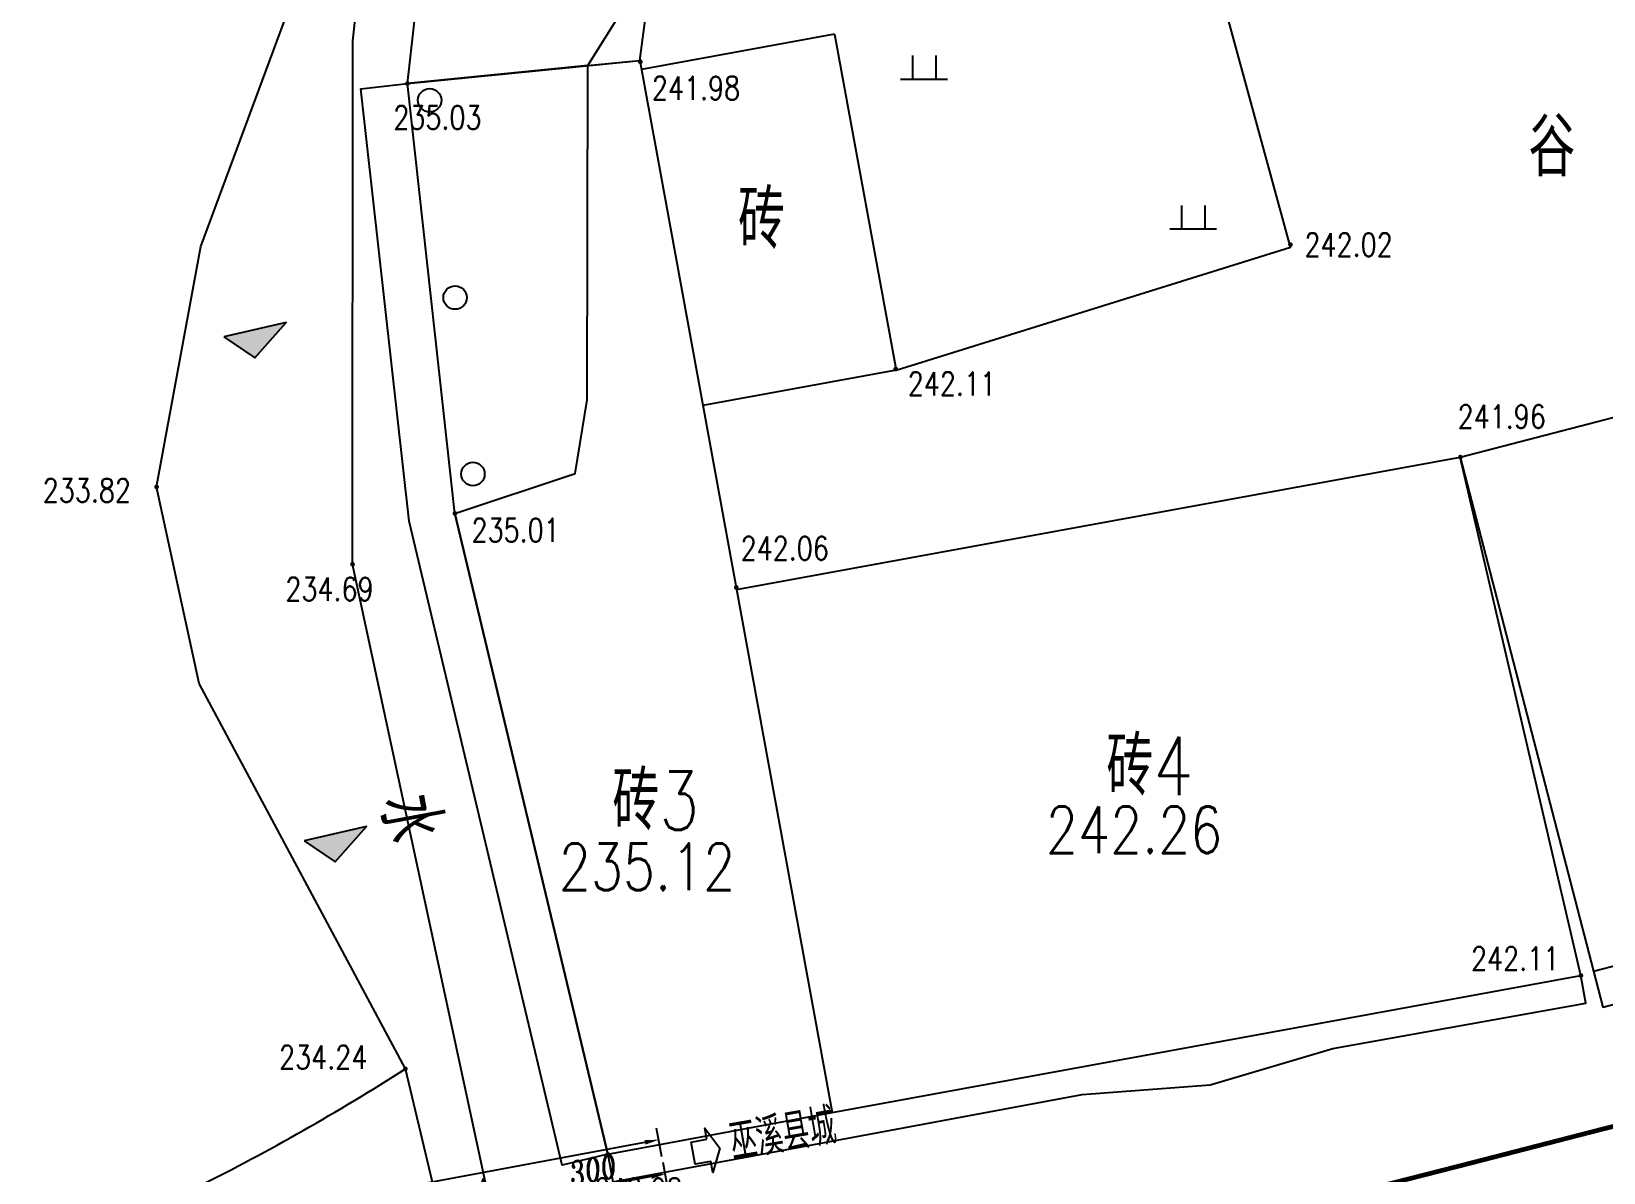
# Model space of a CAD drawing. Extents: x 453486 to 453811, y 3475287 to 3475420.
# Drawn here: x 453579.09 to 453612.7, y 3475364.35 to 3475388.73 of the extents above; entities that cross this region are included whole.
import ezdxf
from ezdxf.enums import TextEntityAlignment as Align

# ---------------------------------------------------------------- set-up
doc = ezdxf.new("R2010")
doc.units = 0
doc.header["$MEASUREMENT"] = 0
doc.layers.add('DX', color=9, linetype='Continuous')
doc.layers.add('GCD', color=9, linetype='Continuous')
doc.styles.add('HZ', font='rs.shx', dxfattribs={"width": 0.8, "bigfont": 'hztxt.shx'})
doc.styles.get("Standard").update_dxf_attribs({"font": 'italc1.shx', "width": 0.75, "bigfont": 'fsdb.shx'})
doc.styles.add('桥梁', font='fsdb_e.shx', dxfattribs={"width": 0.75, "bigfont": 'fsdb.shx'})
doc.dimstyles.new('ISO-25', dxfattribs={"dimtxt": 2.5, "dimasz": 2.5, "dimexe": 1.25, "dimexo": 0.625, "dimtad": 1, "dimdsep": 46, "dimtxsty": 'Standard', "dimsah": 1, "dimcen": 2.5, "dimclrt": 7, "dimadec": 1, "dimazin": 0, "dimtfac": 1, "dimtdec": 4, "dimtmove": 0, "dimatfit": 3, "dimfxl": 0, "dimtolj": 1, "dimtzin": 0, "dimarcsym": 0})

# ---------------------------------------------------------------- blocks, each defined once
blk = doc.blocks.new('GC200')
at = {"linetype": 'Continuous', "const_width": 0.2, "flags": 128}
blk.add_lwpolyline([(-0.1, 0, 1), (0.1, 0, 1)], format="xyb", close=True, dxfattribs=at)
blk = doc.blocks.new('gc170')
at = {"linetype": 'Continuous'}
blk.add_circle((0, 0), 0.5, dxfattribs=at)
blk = doc.blocks.new('gc201')
blk.add_lwpolyline([(-0.798, 0), (0.798, 0), (1.062, 1.999)], close=True)
blk.add_solid([(-0.798, 0), (0.798, 0), (1.062, 1.999)])
blk = doc.blocks.new('gc119')
for p, q in [((-0.5, 1), (-0.5, 0)), ((0.5, 1), (0.5, 0)), ((-1, 0), (1, 0))]:
    blk.add_line(p, q)
blk = doc.blocks.new('GC200X')
blk = doc.blocks.new('*D31')
at = {"color": 0, "linetype": 'Continuous', "lineweight": -2}
for p, q in [((1917.66, -814.04), (1917.66, -810.44)), ((1931.16, -811.69), (1919.16, -811.69)), ((1932.66, -814.04), (1932.66, -810.44))]:
    blk.add_line(p, q, dxfattribs=at)
at = {"color": 0, "linetype": 'Continuous'}
for points in [[(1919.16, -811.44), (1919.16, -811.94), (1917.66, -811.69)], [(1931.16, -811.44), (1931.16, -811.94), (1932.66, -811.69)]]:
    blk.add_solid(points, dxfattribs=at)
at = {"layer": 'Defpoints', "color": 0, "linetype": 'Continuous'}
for p in [(1917.66, -811.69), (1917.66, -814.67), (1932.66, -814.67)]:
    blk.add_point(p, dxfattribs=at)
at = {"color": 7, "linetype": 'Continuous', "insert": (1925.16, -809.82), "char_height": 2.5, "attachment_point": 5}
blk.add_mtext('\\A1;300', dxfattribs=at)
blk = doc.blocks.new('*D32')
at = {"color": 0, "linetype": 'Continuous', "lineweight": -2}
for p, q in [((1915.96, -811.69), (1911.54, -811.69)), ((1917.46, -814), (1917.46, -810.44)), ((1917.66, -811.69), (1917.46, -811.69)), ((1917.66, -814), (1917.66, -810.44)), ((1919.16, -811.69), (1920.66, -811.69))]:
    blk.add_line(p, q, dxfattribs=at)
at = {"color": 0, "linetype": 'Continuous'}
for points in [[(1915.96, -811.44), (1915.96, -811.94), (1917.46, -811.69)], [(1919.16, -811.44), (1919.16, -811.94), (1917.66, -811.69)]]:
    blk.add_solid(points, dxfattribs=at)
at = {"layer": 'Defpoints', "color": 0, "linetype": 'Continuous'}
for p in [(1917.46, -811.69), (1917.46, -814.62), (1917.66, -814.62)]:
    blk.add_point(p, dxfattribs=at)
at = {"color": 7, "linetype": 'Continuous', "insert": (1913, -809.82), "char_height": 2.5, "attachment_point": 5}
blk.add_mtext('\\A1;4', dxfattribs=at)
blk = doc.blocks.new('*D34')
at = {"color": 0, "linetype": 'Continuous', "lineweight": -2}
for p, q in [((1817.56, -814.04), (1817.56, -810.44)), ((1915.96, -811.69), (1819.06, -811.69)), ((1917.46, -814.04), (1917.46, -810.44))]:
    blk.add_line(p, q, dxfattribs=at)
at = {"color": 0, "linetype": 'Continuous'}
for points in [[(1819.06, -811.44), (1819.06, -811.94), (1817.56, -811.69)], [(1915.96, -811.44), (1915.96, -811.94), (1917.46, -811.69)]]:
    blk.add_solid(points, dxfattribs=at)
at = {"layer": 'Defpoints', "color": 0, "linetype": 'Continuous'}
for p in [(1817.56, -811.69), (1817.56, -814.67), (1917.46, -814.67)]:
    blk.add_point(p, dxfattribs=at)
at = {"color": 7, "linetype": 'Continuous', "insert": (1867.51, -809.82), "char_height": 2.5, "attachment_point": 5}
blk.add_mtext('\\A1;1998', dxfattribs=at)
blk = doc.blocks.new('*D35')
at = {"color": 0, "linetype": 'Continuous', "lineweight": -2}
for p, q in [((1702.46, -809.82), (1702.46, -806.71)), ((1703.96, -807.96), (1931.16, -807.96)), ((1932.66, -809.82), (1932.66, -806.71))]:
    blk.add_line(p, q, dxfattribs=at)
at = {"color": 0, "linetype": 'Continuous'}
for points in [[(1703.96, -807.71), (1703.96, -808.21), (1702.46, -807.96)], [(1931.16, -807.71), (1931.16, -808.21), (1932.66, -807.96)]]:
    blk.add_solid(points, dxfattribs=at)
at = {"layer": 'Defpoints', "color": 0, "linetype": 'Continuous'}
for p in [(1932.66, -807.96), (1702.46, -810.44), (1932.66, -810.44)]:
    blk.add_point(p, dxfattribs=at)
at = {"color": 7, "linetype": 'Continuous', "insert": (1817.56, -806.08), "char_height": 2.5, "attachment_point": 5}
blk.add_mtext('\\A1;4604', dxfattribs=at)
blk = doc.blocks.new('erwrrr')
at = {"color": 7}
blk.add_lwpolyline([(1937.71879, -808.84002), (1937.71879, -807.63471), (1938.9241, -810.04533), (1937.71879, -812.45595), (1937.71879, -811.25064), (1936.01252, -811.25064), (1936.01252, -808.84002)], close=True, dxfattribs=at)
at = {"color": 7, "style": '桥梁', "width": 0.75}
blk.add_text('巫溪县城', height=4, rotation=359.2552, dxfattribs=at).set_placement((1945.76279, -811.74841), align=Align.CENTER)
at = {"color": 7, "linetype": 'Continuous'}
dim = blk.add_linear_dim(base=(1932.66115, -807.95618), p1=(1702.46115, -810.44179), p2=(1932.66115, -810.44179), dimstyle='ISO-25', override={"dimasz": 1.5, "dimlfac": 20, "dimfxl": 0.8}, dxfattribs=at)
dim.commit()
dim.dimension.update_dxf_attribs({"geometry": '*D35', "text_midpoint": (1817.56115, -806.08118)})
for p1, p2, distance, picture, middle in [((1917.46115, -814.66577), (1817.56115, -814.66577), -2.97398, '*D34', (1867.51115, -809.81679)), ((1917.66115, -814.62077), (1917.46115, -814.62077), -2.92898, '*D32', (1913.00282, -809.81679)), ((1932.66115, -814.66577), (1917.66115, -814.66577), -2.97398, '*D31', (1925.16115, -809.81679))]:
    dim = blk.add_aligned_dim(p1=p1, p2=p2, distance=distance, dimstyle='ISO-25', override={"dimasz": 1.5, "dimlfac": 20, "dimfxl": 0.8}, dxfattribs=at)
    dim.commit()
    dim.dimension.update_dxf_attribs({"geometry": picture, "text_midpoint": middle})

msp = doc.modelspace()

# ---------------------------------------------------------------- linework, layer by layer
at = {"layer": 'DX', "linetype": 'Continuous'}
msp.add_lwpolyline([(453589.796, 3475355.202), (453587.083, 3475366.564), (453582.678, 3475374.798), (453581.765, 3475378.999), (453582.71, 3475384.136), (453584.497, 3475388.961), (453585.107, 3475393.704), (453585.583, 3475399.621), (453587.165, 3475415.828), (453587.455, 3475417.615)], dxfattribs=at)
msp.add_lwpolyline([(453589.796, 3475355.202), (453587.083, 3475366.564), (453582.678, 3475374.798), (453581.765, 3475378.999), (453582.71, 3475384.136), (453584.497, 3475388.961), (453585.107, 3475393.704), (453585.583, 3475399.621), (453587.165, 3475415.828), (453587.455, 3475417.615)], dxfattribs=at)
at = {"layer": 'DX', "linetype": 'Continuous', "flags": 128}
for points in [[(453590.984, 3475388.008), (453587.126, 3475387.618), (453588.577, 3475400.475)], [(453590.984, 3475388.008), (453587.126, 3475387.618), (453588.577, 3475400.475)], [(453590.732, 3475355.13), (453585.954, 3475377.348), (453585.96, 3475388.53), (453587.165, 3475399.496)], [(453590.732, 3475355.13), (453585.954, 3475377.348), (453585.96, 3475388.53), (453587.165, 3475399.496)], [(453590.984, 3475388.008), (453592.093, 3475388.115), (453592.444, 3475390.747), (453594.269, 3475390.813), (453594.239, 3475392.659), (453602.681, 3475395.483), (453603.825, 3475392.063), (453614.864, 3475395.668), (453617.888, 3475397.006)], [(453590.984, 3475388.008), (453592.093, 3475388.115), (453592.444, 3475390.747), (453594.269, 3475390.813), (453594.239, 3475392.659), (453602.681, 3475395.483), (453603.825, 3475392.063), (453614.864, 3475395.668), (453617.888, 3475397.006)], [(453590.984, 3475388.008), (453591.723, 3475389.19), (453592.485, 3475392.01), (453592.598, 3475393.486)], [(453590.984, 3475388.008), (453591.723, 3475389.19), (453592.485, 3475392.01), (453592.598, 3475393.486)], [(453597.574, 3475381.494), (453606.008, 3475384.124), (453603.904, 3475391.826)], [(453597.574, 3475381.494), (453606.008, 3475384.124), (453603.904, 3475391.826)], [(453596.26, 3475388.674), (453592.129, 3475387.918)], [(453596.26, 3475388.674), (453592.129, 3475387.918)], [(453596.26, 3475388.674), (453597.574, 3475381.494)], [(453596.26, 3475388.674), (453597.574, 3475381.494)], [(453587.126, 3475387.618), (453592.093, 3475388.115)], [(453587.126, 3475387.618), (453592.093, 3475388.115)], [(453591.41, 3475364.739), (453588.144, 3475378.435), (453590.716, 3475379.286), (453590.969, 3475380.86), (453590.984, 3475388.008), (453591.943, 3475388.1)], [(453591.41, 3475364.739), (453588.144, 3475378.435), (453590.716, 3475379.286), (453590.969, 3475380.86), (453590.984, 3475388.008), (453591.943, 3475388.1)], [(453592.093, 3475388.115), (453596.208, 3475365.63)], [(453592.093, 3475388.115), (453596.208, 3475365.63)], [(453591.41, 3475364.739), (453590.437, 3475364.507), (453587.162, 3475378.266), (453586.132, 3475387.508), (453587.126, 3475387.618)], [(453591.41, 3475364.739), (453590.437, 3475364.507), (453587.162, 3475378.266), (453586.132, 3475387.508), (453587.126, 3475387.618)], [(453588.144, 3475378.435), (453587.126, 3475387.618)], [(453588.144, 3475378.435), (453587.126, 3475387.618)], [(453609.636, 3475379.639), (453621.265, 3475382.655)], [(453609.636, 3475379.639), (453621.265, 3475382.655)], [(453597.574, 3475381.494), (453593.443, 3475380.738)], [(453597.574, 3475381.494), (453593.443, 3475380.738)], [(453594.162, 3475376.807), (453609.636, 3475379.639)], [(453594.162, 3475376.807), (453609.636, 3475379.639)], [(453612.217, 3475368.56), (453609.636, 3475379.639)], [(453609.636, 3475379.639), (453612.485, 3475368.654)], [(453612.217, 3475368.56), (453609.636, 3475379.639)], [(453609.636, 3475379.639), (453612.485, 3475368.654)], [(453588.144, 3475378.435), (453591.41, 3475364.739)], [(453588.144, 3475378.435), (453591.41, 3475364.739)], [(453612.485, 3475368.654), (453625.658, 3475372.07)], [(453612.485, 3475368.654), (453625.658, 3475372.07)], [(453612.485, 3475368.654), (453612.686, 3475367.88), (453616.559, 3475368.885), (453618.567, 3475369.03), (453620.442, 3475369.892), (453624.315, 3475370.896), (453624.114, 3475371.67)], [(453612.485, 3475368.654), (453612.686, 3475367.88), (453616.559, 3475368.885), (453618.567, 3475369.03), (453620.442, 3475369.892), (453624.315, 3475370.896), (453624.114, 3475371.67)], [(453591.41, 3475364.739), (453591.52, 3475364.149), (453596.316, 3475365.04), (453601.556, 3475366.019), (453604.291, 3475366.226), (453606.912, 3475367), (453612.325, 3475367.97), (453612.217, 3475368.56)], [(453591.41, 3475364.739), (453591.52, 3475364.149), (453596.316, 3475365.04), (453601.556, 3475366.019), (453604.291, 3475366.226), (453606.912, 3475367), (453612.325, 3475367.97), (453612.217, 3475368.56)], [(453596.208, 3475365.63), (453612.217, 3475368.56)], [(453596.208, 3475365.63), (453612.217, 3475368.56)], [(453612.485, 3475368.654), (453612.636, 3475368.073)], [(453612.485, 3475368.654), (453612.636, 3475368.073)]]:
    msp.add_lwpolyline(points, dxfattribs=at)
at = {"layer": 'DX', "linetype": 'Continuous'}
msp.add_lwpolyline([(453592.919, 3475360.99, 0.1, 0.1, 0.007945), (453600.459, 3475362.303, 0.1, 0.1, 0.014453), (453604.568, 3475363.209, 0.1, 0.1, 0.00183), (453612.497, 3475365.231, 0.1, 0.1, -0.007174), (453614.524, 3475365.725, 0.1, 0.1, -0.003178), (453620.475, 3475367.046, 0.1, 0.1, 0.002709), (453627.459, 3475368.588, 0.1, 0.1, 0.002201), (453631.546, 3475369.533, 0.1, 0.1, 0.005058), (453633.319, 3475369.97, 0.1, 0.1, 0.023886), (453634.966, 3475370.479, 0.1, 0.1, 0.010971), (453638.466, 3475371.834, 0.1, 0.1, 0.006921), (453641.519, 3475373.143, 0.1, 0.1, 0.009693), (453643.668, 3475374.15, 0.1, 0.1, 0.007834), (453645.606, 3475375.143, 0.1, 0.1, 0.006898), (453647.773, 3475376.335, 0.1, 0.1, 0.01081), (453650.145, 3475377.751, 0.1, 0.1, 0.016778), (453651.621, 3475378.746, 0.1, 0.1, 0.011386), (453652.832, 3475379.667, 0.1, 0.1, 0.006097), (453655.032, 3475381.463, 0.1, 0.1, 0.002517), (453656.184, 3475382.437, 0.1, 0.1, 0.016076)], format="xyseb", dxfattribs=at)
msp.add_lwpolyline([(453592.919, 3475360.99, 0.1, 0.1, 0.007945), (453600.459, 3475362.303, 0.1, 0.1, 0.014453), (453604.568, 3475363.209, 0.1, 0.1, 0.00183), (453612.497, 3475365.231, 0.1, 0.1, -0.007174), (453614.524, 3475365.725, 0.1, 0.1, -0.003178), (453620.475, 3475367.046, 0.1, 0.1, 0.002709), (453627.459, 3475368.588, 0.1, 0.1, 0.002201), (453631.546, 3475369.533, 0.1, 0.1, 0.005058), (453633.319, 3475369.97, 0.1, 0.1, 0.023886), (453634.966, 3475370.479, 0.1, 0.1, 0.010971), (453638.466, 3475371.834, 0.1, 0.1, 0.006921), (453641.519, 3475373.143, 0.1, 0.1, 0.009693), (453643.668, 3475374.15, 0.1, 0.1, 0.007834), (453645.606, 3475375.143, 0.1, 0.1, 0.006898), (453647.773, 3475376.335, 0.1, 0.1, 0.01081), (453650.145, 3475377.751, 0.1, 0.1, 0.016778), (453651.621, 3475378.746, 0.1, 0.1, 0.011386), (453652.832, 3475379.667, 0.1, 0.1, 0.006097), (453655.032, 3475381.463, 0.1, 0.1, 0.002517), (453656.184, 3475382.437, 0.1, 0.1, 0.016076)], format="xyseb", dxfattribs=at)
at = {"layer": 'DX', "linetype": 'Continuous', "flags": 128}
msp.add_lwpolyline([(453557.161, 3475360.298, 0.06048), (453560.056, 3475360.084, 0.026494), (453561.856, 3475360.143, 0.004353), (453567.304, 3475360.657, 0.008002), (453570.261, 3475361.01, 0.019601), (453573.224, 3475361.531, 0.008091), (453580.319, 3475363.187, 0.054425), (453582.647, 3475364.048, 0.026436), (453587.083, 3475366.564)], format="xyb", dxfattribs=at)
msp.add_lwpolyline([(453557.161, 3475360.298, 0.06048), (453560.056, 3475360.084, 0.026494), (453561.856, 3475360.143, 0.004353), (453567.304, 3475360.657, 0.008002), (453570.261, 3475361.01, 0.019601), (453573.224, 3475361.531, 0.008091), (453580.319, 3475363.187, 0.054425), (453582.647, 3475364.048, 0.026436), (453587.083, 3475366.564)], format="xyb", dxfattribs=at)
at = {"layer": 'DX', "linetype": 'Continuous', "elevation": 242.081, "flags": 128}
msp.add_lwpolyline([(453591.41, 3475364.739), (453596.208, 3475365.63)], dxfattribs=at)
msp.add_lwpolyline([(453591.41, 3475364.739), (453596.208, 3475365.63)], dxfattribs=at)

# ---------------------------------------------------------------- block references
at = {"color": 7, "linetype": 'Continuous', "xscale": 0.2000000000618252, "yscale": 0.2000000001845098, "zscale": 0.2, "rotation": 10.51562966161807}
msp.add_blockref('erwrrr', (453182.97, 3475453.385), dxfattribs=at)
at = {"layer": 'DX', "linetype": 'Continuous', "xscale": 0.5, "yscale": 0.5}
for name, p in [('gc119', (453598.173, 3475387.717)), ('gc119', (453598.173, 3475387.717)), ('gc170', (453587.603, 3475387.262)), ('gc170', (453587.603, 3475387.262)), ('gc119', (453603.926, 3475384.515)), ('gc119', (453603.926, 3475384.515)), ('gc170', (453588.147, 3475383.046)), ('gc170', (453588.147, 3475383.046)), ('gc170', (453588.529, 3475379.276)), ('gc170', (453588.529, 3475379.276))]:
    msp.add_blockref(name, p, dxfattribs=at)
at = {"layer": 'DX', "linetype": 'Continuous'}
ref = msp.add_blockref('GC200', (453592.107, 3475388.086, 241.98), dxfattribs=dict(at, xscale=0.25, yscale=0.25, zscale=0.25))
ref.add_attrib('height', '241.98', dxfattribs={"layer": 'GCD', "linetype": 'Continuous', "height": 0.5, "style": 'HZ', "width": 0.8}).set_placement((453592.355, 3475387.524, 241.98), align=Align.MIDDLE_LEFT)
ref = msp.add_blockref('GC200', (453592.107, 3475388.086, 241.98), dxfattribs=dict(at, xscale=0.25, yscale=0.25, zscale=0.25))
ref.add_attrib('height', '241.98', dxfattribs={"layer": 'GCD', "linetype": 'Continuous', "height": 0.5, "style": 'HZ', "width": 0.8}).set_placement((453592.355, 3475387.524, 241.98), align=Align.MIDDLE_LEFT)
ref = msp.add_blockref('GC200', (453587.126, 3475387.618, 235.033), dxfattribs=dict(at, xscale=0.25, yscale=0.25, zscale=0.25))
ref.add_attrib('height', '235.03', dxfattribs={"layer": 'GCD', "linetype": 'Continuous', "height": 0.5, "style": 'HZ', "width": 0.8}).set_placement((453586.826, 3475386.894, 235.033), align=Align.MIDDLE_LEFT)
ref = msp.add_blockref('GC200', (453587.126, 3475387.618, 235.033), dxfattribs=dict(at, xscale=0.25, yscale=0.25, zscale=0.25))
ref.add_attrib('height', '235.03', dxfattribs={"layer": 'GCD', "linetype": 'Continuous', "height": 0.5, "style": 'HZ', "width": 0.8}).set_placement((453586.826, 3475386.894, 235.033), align=Align.MIDDLE_LEFT)
ref = msp.add_blockref('GC200', (453606.007, 3475384.176, 242.02), dxfattribs=dict(at, xscale=0.25, yscale=0.25, zscale=0.25))
ref.add_attrib('height', '242.02', dxfattribs={"layer": 'GCD', "linetype": 'Continuous', "height": 0.5, "style": 'HZ', "width": 0.8}).set_placement((453606.307, 3475384.176, 242.02), align=Align.MIDDLE_LEFT)
ref = msp.add_blockref('GC200', (453606.007, 3475384.176, 242.02), dxfattribs=dict(at, xscale=0.25, yscale=0.25, zscale=0.25))
ref.add_attrib('height', '242.02', dxfattribs={"layer": 'GCD', "linetype": 'Continuous', "height": 0.5, "style": 'HZ', "width": 0.8}).set_placement((453606.307, 3475384.176, 242.02), align=Align.MIDDLE_LEFT)
at = {"layer": 'DX', "linetype": 'Continuous', "xscale": 0.4999999999258672, "yscale": 0.5, "zscale": 0.5, "rotation": 326.0583012898355}
for p in [(453583.537, 3475381.983), (453583.537, 3475381.983), (453585.253, 3475371.212), (453585.253, 3475371.212)]:
    msp.add_blockref('gc201', p, dxfattribs=at)
at = {"layer": 'DX', "linetype": 'Continuous'}
ref = msp.add_blockref('GC200', (453597.568, 3475381.522, 242.11), dxfattribs=dict(at, xscale=0.25, yscale=0.25, zscale=0.25))
ref.add_attrib('height', '242.11', dxfattribs={"layer": 'GCD', "linetype": 'Continuous', "height": 0.5, "style": 'HZ', "width": 0.8}).set_placement((453597.825, 3475381.206, 242.11), align=Align.MIDDLE_LEFT)
ref = msp.add_blockref('GC200', (453597.568, 3475381.522, 242.11), dxfattribs=dict(at, xscale=0.25, yscale=0.25, zscale=0.25))
ref.add_attrib('height', '242.11', dxfattribs={"layer": 'GCD', "linetype": 'Continuous', "height": 0.5, "style": 'HZ', "width": 0.8}).set_placement((453597.825, 3475381.206, 242.11), align=Align.MIDDLE_LEFT)
ref = msp.add_blockref('GC200', (453609.641, 3475379.638, 241.96), dxfattribs=dict(at, xscale=0.25, yscale=0.25, zscale=0.25))
ref.add_attrib('height', '241.96', dxfattribs={"layer": 'GCD', "linetype": 'Continuous', "height": 0.5, "style": 'HZ', "width": 0.8}).set_placement((453609.581, 3475380.503, 241.96), align=Align.MIDDLE_LEFT)
ref = msp.add_blockref('GC200', (453609.641, 3475379.638, 241.96), dxfattribs=dict(at, xscale=0.25, yscale=0.25, zscale=0.25))
ref.add_attrib('height', '241.96', dxfattribs={"layer": 'GCD', "linetype": 'Continuous', "height": 0.5, "style": 'HZ', "width": 0.8}).set_placement((453609.581, 3475380.503, 241.96), align=Align.MIDDLE_LEFT)
ref = msp.add_blockref('GC200', (453581.765, 3475378.999, 233.824), dxfattribs=dict(at, xscale=0.25, yscale=0.25, zscale=0.25))
ref.add_attrib('height', '233.82', dxfattribs={"layer": 'GCD', "linetype": 'Continuous', "height": 0.5, "style": 'HZ', "width": 0.8}).set_placement((453579.331, 3475378.926, 233.824), align=Align.MIDDLE_LEFT)
ref = msp.add_blockref('GC200', (453581.765, 3475378.999, 233.824), dxfattribs=dict(at, xscale=0.25, yscale=0.25, zscale=0.25))
ref.add_attrib('height', '233.82', dxfattribs={"layer": 'GCD', "linetype": 'Continuous', "height": 0.5, "style": 'HZ', "width": 0.8}).set_placement((453579.331, 3475378.926, 233.824), align=Align.MIDDLE_LEFT)
ref = msp.add_blockref('GC200', (453588.144, 3475378.435, 235.007), dxfattribs=dict(at, xscale=0.25, yscale=0.25, zscale=0.25))
ref.add_attrib('height', '235.01', dxfattribs={"layer": 'GCD', "linetype": 'Continuous', "height": 0.5, "style": 'HZ', "width": 0.8}).set_placement((453588.498, 3475378.076, 235.007), align=Align.MIDDLE_LEFT)
ref = msp.add_blockref('GC200', (453588.144, 3475378.435, 235.007), dxfattribs=dict(at, xscale=0.25, yscale=0.25, zscale=0.25))
ref.add_attrib('height', '235.01', dxfattribs={"layer": 'GCD', "linetype": 'Continuous', "height": 0.5, "style": 'HZ', "width": 0.8}).set_placement((453588.498, 3475378.076, 235.007), align=Align.MIDDLE_LEFT)
ref = msp.add_blockref('GC200', (453594.158, 3475376.852, 242.06), dxfattribs=dict(at, xscale=0.25, yscale=0.25, zscale=0.25))
ref.add_attrib('height', '242.06', dxfattribs={"layer": 'GCD', "linetype": 'Continuous', "height": 0.5, "style": 'HZ', "width": 0.8}).set_placement((453594.252, 3475377.688, 242.06), align=Align.MIDDLE_LEFT)
ref = msp.add_blockref('GC200', (453594.158, 3475376.852, 242.06), dxfattribs=dict(at, xscale=0.25, yscale=0.25, zscale=0.25))
ref.add_attrib('height', '242.06', dxfattribs={"layer": 'GCD', "linetype": 'Continuous', "height": 0.5, "style": 'HZ', "width": 0.8}).set_placement((453594.252, 3475377.688, 242.06), align=Align.MIDDLE_LEFT)
ref = msp.add_blockref('GC200', (453585.954, 3475377.348, 234.685), dxfattribs=dict(at, xscale=0.25, yscale=0.25, zscale=0.25))
ref.add_attrib('height', '234.69', dxfattribs={"layer": 'GCD', "linetype": 'Continuous', "height": 0.5, "style": 'HZ', "width": 0.8}).set_placement((453584.518, 3475376.818, 234.685), align=Align.MIDDLE_LEFT)
ref = msp.add_blockref('GC200', (453585.954, 3475377.348, 234.685), dxfattribs=dict(at, xscale=0.25, yscale=0.25, zscale=0.25))
ref.add_attrib('height', '234.69', dxfattribs={"layer": 'GCD', "linetype": 'Continuous', "height": 0.5, "style": 'HZ', "width": 0.8}).set_placement((453584.518, 3475376.818, 234.685), align=Align.MIDDLE_LEFT)
ref = msp.add_blockref('GC200X', (453600.178, 3475371.673, 242.26), dxfattribs=dict(at, xscale=0.5, yscale=0.5, zscale=0.5))
ref.add_attrib('height', '242.26', dxfattribs={"layer": 'GCD', "linetype": 'Continuous', "height": 1, "style": 'HZ', "width": 0.8}).set_placement((453600.778, 3475371.673, 242.26), align=Align.MIDDLE_LEFT)
ref = msp.add_blockref('GC200X', (453600.178, 3475371.673, 242.26), dxfattribs=dict(at, xscale=0.5, yscale=0.5, zscale=0.5))
ref.add_attrib('height', '242.26', dxfattribs={"layer": 'GCD', "linetype": 'Continuous', "height": 1, "style": 'HZ', "width": 0.8}).set_placement((453600.778, 3475371.673, 242.26), align=Align.MIDDLE_LEFT)
ref = msp.add_blockref('GC200X', (453589.765, 3475370.883, 242.26), dxfattribs=dict(at, xscale=0.5, yscale=0.5, zscale=0.5))
ref.add_attrib('height', '235.12', dxfattribs={"layer": 'GCD', "linetype": 'Continuous', "height": 1, "style": 'HZ', "width": 0.8}).set_placement((453590.365, 3475370.883, 242.26), align=Align.MIDDLE_LEFT)
ref = msp.add_blockref('GC200X', (453589.765, 3475370.883, 242.26), dxfattribs=dict(at, xscale=0.5, yscale=0.5, zscale=0.5))
ref.add_attrib('height', '235.12', dxfattribs={"layer": 'GCD', "linetype": 'Continuous', "height": 1, "style": 'HZ', "width": 0.8}).set_placement((453590.365, 3475370.883, 242.26), align=Align.MIDDLE_LEFT)
ref = msp.add_blockref('GC200', (453612.217, 3475368.56, 242.11), dxfattribs=dict(at, xscale=0.25, yscale=0.25, zscale=0.25))
ref.add_attrib('height', '242.11', dxfattribs={"layer": 'GCD', "linetype": 'Continuous', "height": 0.5, "style": 'HZ', "width": 0.8}).set_placement((453609.868, 3475368.921, 242.11), align=Align.MIDDLE_LEFT)
ref = msp.add_blockref('GC200', (453612.217, 3475368.56, 242.11), dxfattribs=dict(at, xscale=0.25, yscale=0.25, zscale=0.25))
ref.add_attrib('height', '242.11', dxfattribs={"layer": 'GCD', "linetype": 'Continuous', "height": 0.5, "style": 'HZ', "width": 0.8}).set_placement((453609.868, 3475368.921, 242.11), align=Align.MIDDLE_LEFT)
ref = msp.add_blockref('GC200', (453587.083, 3475366.564, 234.24), dxfattribs=dict(at, xscale=0.25, yscale=0.25, zscale=0.25))
ref.add_attrib('height', '234.24', dxfattribs={"layer": 'GCD', "linetype": 'Continuous', "height": 0.5, "style": 'HZ', "width": 0.8}).set_placement((453584.384, 3475366.814, 234.24), align=Align.MIDDLE_LEFT)
ref = msp.add_blockref('GC200', (453587.083, 3475366.564, 234.24), dxfattribs=dict(at, xscale=0.25, yscale=0.25, zscale=0.25))
ref.add_attrib('height', '234.24', dxfattribs={"layer": 'GCD', "linetype": 'Continuous', "height": 0.5, "style": 'HZ', "width": 0.8}).set_placement((453584.384, 3475366.814, 234.24), align=Align.MIDDLE_LEFT)
ref = msp.add_blockref('GC200', (453591.41, 3475364.739, 242.081), dxfattribs=dict(at, xscale=0.25, yscale=0.25, zscale=0.25))
ref.add_attrib('height', '242.08', dxfattribs={"layer": 'GCD', "linetype": 'Continuous', "height": 0.5, "style": 'HZ', "width": 0.8}).set_placement((453591.123, 3475363.977, 242.081), align=Align.MIDDLE_LEFT)
ref = msp.add_blockref('GC200', (453591.41, 3475364.739, 242.081), dxfattribs=dict(at, xscale=0.25, yscale=0.25, zscale=0.25))
ref.add_attrib('height', '242.08', dxfattribs={"layer": 'GCD', "linetype": 'Continuous', "height": 0.5, "style": 'HZ', "width": 0.8}).set_placement((453591.123, 3475363.977, 242.081), align=Align.MIDDLE_LEFT)

# ---------------------------------------------------------------- texts
at = {"layer": 'DX', "linetype": 'Continuous', "style": 'HZ', "width": 0.8}
for s, p in [('谷', (453611.595, 3475386.312)), ('谷', (453611.595, 3475386.312)), ('砖', (453594.697, 3475384.779)), ('砖', (453594.697, 3475384.779)), ('砖4', (453603.001, 3475373.098)), ('砖4', (453603.001, 3475373.098)), ('砖3', (453592.439, 3475372.358)), ('砖3', (453592.439, 3475372.358))]:
    msp.add_text(s, height=1.25, dxfattribs=at).set_placement(p, align=Align.MIDDLE)
msp.add_text('水', height=1.25, rotation=280.5153, dxfattribs=at).set_placement((453587.26, 3475371.943), align=Align.MIDDLE)
msp.add_text('水', height=1.25, rotation=280.5153, dxfattribs=at).set_placement((453587.26, 3475371.943), align=Align.MIDDLE)

doc.saveas('drawing.dxf')
